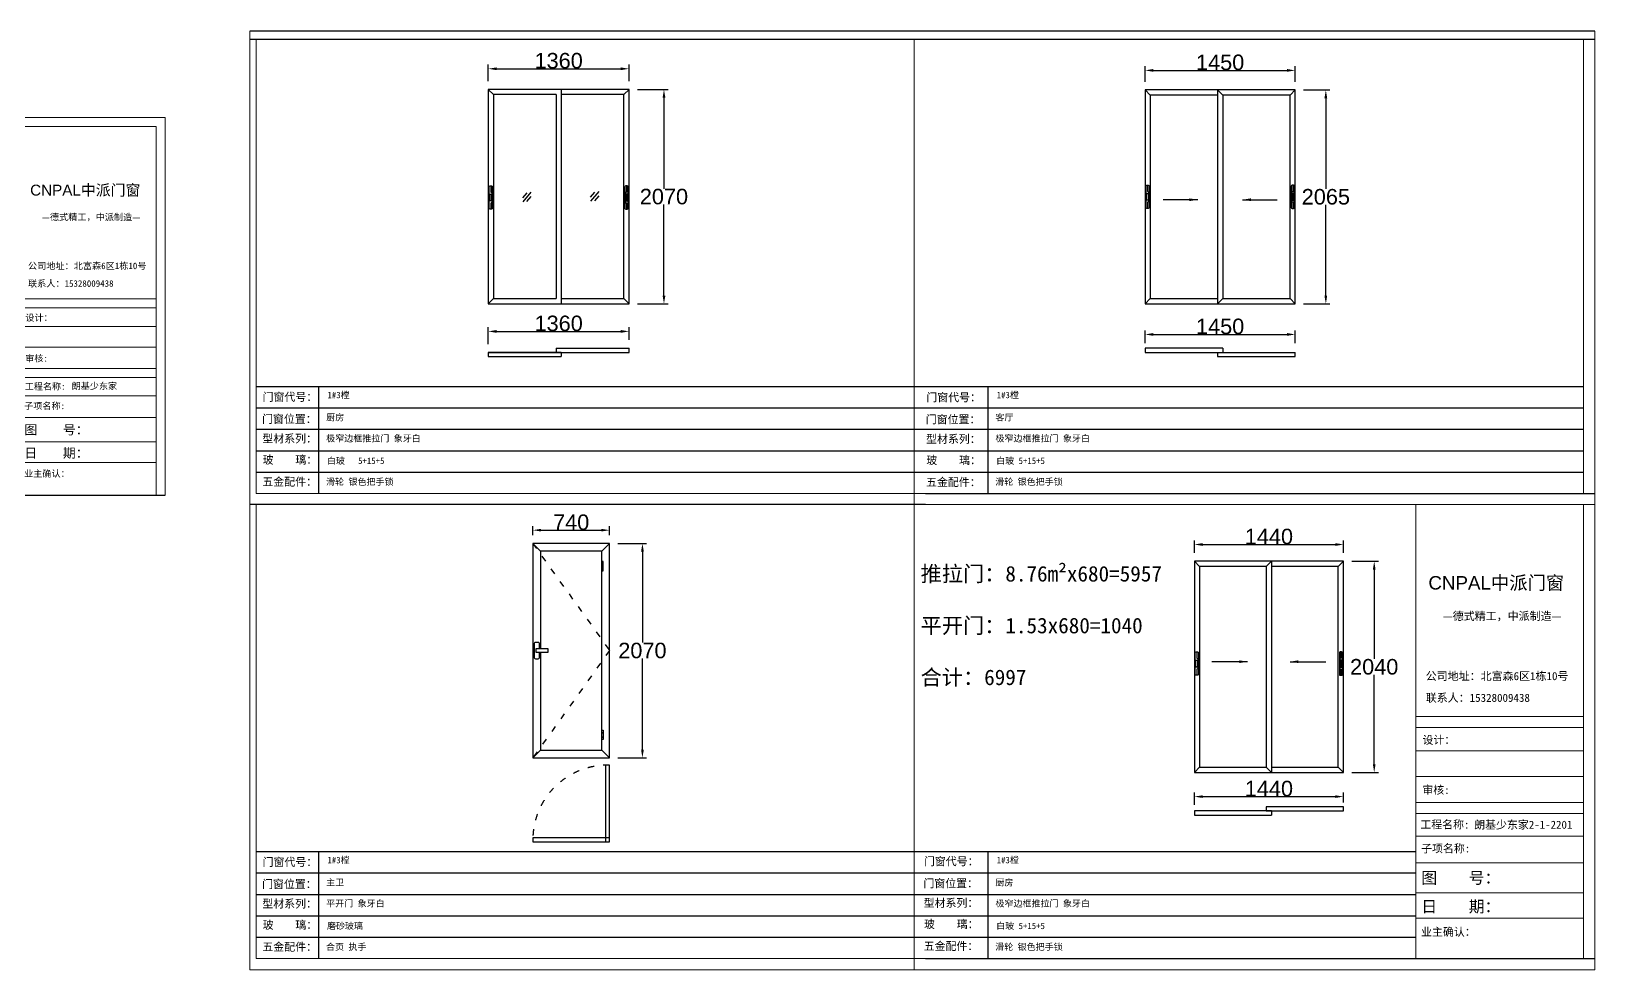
# Model space of a CAD drawing. Header units: inches. Extents: x -138455 to 599497, y -747149 to 13167.
# Drawn here: x 46532 to 61633, y -11053 to -1990 of the extents above; entities that cross this region are included whole.
import ezdxf

# ---------------------------------------------------------------- set-up
doc = ezdxf.new("R2010")
doc.units = ezdxf.units.IN
doc.header["$MEASUREMENT"] = 0
doc.header["$PDMODE"] = 35
doc.header["$PDSIZE"] = -3
doc.linetypes.add('ACAD_ISO03W100', pattern=[30, 12, -18])
doc.layers.add('0 @ 1', color=7, linetype='Continuous')
doc.styles.add('Annotative', font='arialbd.ttf')
doc.styles.add('MtXpl_', font='')
doc.styles.get("Standard").update_dxf_attribs({"font": 'arial.ttf'})
doc.styles.get('MtXpl_').set_extended_font_data('SimSun')
doc.dimstyles.get("Standard").update_dxf_attribs({"dimtxt": 80, "dimasz": 70, "dimexe": 40, "dimexo": 80, "dimgap": 0, "dimtad": 1, "dimtih": 1, "dimtoh": 1, "dimdec": 0, "dimzin": 0, "dimdsep": 46, "dimtxsty": 'Standard', "dimcen": 0.09, "dimadec": 0, "dimazin": 0, "dimtfac": 1, "dimtdec": 0, "dimtofl": 0, "dimtmove": 0, "dimatfit": 3, "dimfxl": 0, "dimtolj": 1, "dimtzin": 0, "dimarcsym": 0})

# ---------------------------------------------------------------- blocks, each defined once
blk = doc.blocks.new('*D47')
at = {"color": 0, "lineweight": -2, "transparency": 16777216}
for p, q in [((41751, 843), (41564, 843)), ((41604, 763), (41604, -126)), ((41604, -1127), (41604, -239)), ((41751, -1207), (41564, -1207))]:
    blk.add_line(p, q, dxfattribs=at)
at = {"color": 0, "transparency": 16777216}
for points in [[(41591, 763), (41618, 763), (41604, 843)], [(41591, -1127), (41618, -1127), (41604, -1207)]]:
    blk.add_solid(points, dxfattribs=at)
at = {"layer": 'Defpoints', "color": 0, "transparency": 16777216}
for p in [(41831, 843), (41604, -1207), (41831, -1207)]:
    blk.add_point(p, dxfattribs=at)
at = {"color": 0, "transparency": 16777216, "insert": (41604, -182), "char_height": 110, "attachment_point": 5}
blk.add_mtext('\\A1;2050', dxfattribs=at)
blk = doc.blocks.new('*D48')
at = {"color": 0, "lineweight": -2, "transparency": 16777216}
for p, q in [((41831, 923), (41831, 1088)), ((42581, 923), (42581, 1088)), ((41911, 1048), (42501, 1048))]:
    blk.add_line(p, q, dxfattribs=at)
at = {"color": 0, "transparency": 16777216}
for points in [[(41911, 1061), (41911, 1035), (41831, 1048)], [(42501, 1061), (42501, 1035), (42581, 1048)]]:
    blk.add_solid(points, dxfattribs=at)
at = {"layer": 'Defpoints', "color": 0, "transparency": 16777216}
for p in [(42581, 1048), (41831, 843), (42581, 843)]:
    blk.add_point(p, dxfattribs=at)
at = {"color": 0, "transparency": 16777216, "insert": (42206, 1104), "char_height": 110, "attachment_point": 5}
blk.add_mtext('\\A1;750', dxfattribs=at)
blk = doc.blocks.new('*D611')
at = {"color": 0, "lineweight": -2, "transparency": 16777216}
for p, q in [((57290, -2477), (57290, -2328)), ((57370, -2368), (58660, -2368)), ((58740, -2477), (58740, -2328))]:
    blk.add_line(p, q, dxfattribs=at)
at = {"color": 0, "transparency": 16777216}
for points in [[(57370, -2354), (57370, -2381), (57290, -2368)], [(58660, -2354), (58660, -2381), (58740, -2368)]]:
    blk.add_solid(points, dxfattribs=at)
at = {"layer": 'Defpoints', "color": 0, "transparency": 16777216}
for p in [(58740, -2368), (57290, -2557), (58740, -2557)]:
    blk.add_point(p, dxfattribs=at)
at = {"color": 0, "transparency": 16777216, "insert": (58015, -2291), "char_height": 150, "attachment_point": 5}
blk.add_mtext('\\A1;1450', dxfattribs=at)
blk = doc.blocks.new('*D612')
at = {"color": 0, "lineweight": -2, "transparency": 16777216}
for p, q in [((58820, -2557), (59076, -2557)), ((59036, -2637), (59036, -3512)), ((59036, -4542), (59036, -3666)), ((58820, -4622), (59076, -4622))]:
    blk.add_line(p, q, dxfattribs=at)
at = {"color": 0, "transparency": 16777216}
for points in [[(59022, -2637), (59049, -2637), (59036, -2557)], [(59022, -4542), (59049, -4542), (59036, -4622)]]:
    blk.add_solid(points, dxfattribs=at)
at = {"layer": 'Defpoints', "color": 0, "transparency": 16777216}
for p in [(58740, -2557), (58740, -4622), (59036, -4622)]:
    blk.add_point(p, dxfattribs=at)
at = {"color": 0, "transparency": 16777216, "insert": (59036, -3589), "char_height": 150, "attachment_point": 5}
blk.add_mtext('\\A1;2065', dxfattribs=at)
blk = doc.blocks.new('123a')
for p, q in [((198466, -5151), (198466, -5360)), ((198471, -5213), (198471, -5298)), ((198488, -5143), (198474, -5143)), ((198476, -5223), (198476, -5288)), ((198491, -5223), (198476, -5223)), ((198481, -5143), (198481, -5203)), ((198491, -5288), (198491, -5223)), ((198496, -5360), (198496, -5151)), ((198474, -5368), (198488, -5368)), ((198476, -5288), (198491, -5288)), ((198481, -5308), (198481, -5368))]:
    blk.add_line(p, q)
for centre, radius, start, end in [((198474, -5151), 8, 90, 180), ((198481, -5213), 10, 90, 180), ((198483, -5216), 10.4, 224.0777, 315.9223), ((198483, -5295), 10.4, 44.0777, 135.9223), ((198488, -5151), 8, 0, 90), ((198474, -5360), 8, 180, 270), ((198481, -5298), 10, 180, 270), ((198488, -5360), 8, 270, 0)]:
    blk.add_arc(centre, radius, start, end)
blk = doc.blocks.new('*D613')
at = {"color": 0, "lineweight": -2, "transparency": 16777216}
for p, q in [((57766, -7028), (57766, -6906)), ((57846, -6946), (59126, -6946)), ((59206, -7028), (59206, -6906))]:
    blk.add_line(p, q, dxfattribs=at)
at = {"color": 0, "transparency": 16777216}
for points in [[(57846, -6933), (57846, -6960), (57766, -6946)], [(59126, -6933), (59126, -6960), (59206, -6946)]]:
    blk.add_solid(points, dxfattribs=at)
at = {"layer": 'Defpoints', "color": 0, "transparency": 16777216}
for p in [(59206, -6946), (57766, -7108), (59206, -7108)]:
    blk.add_point(p, dxfattribs=at)
at = {"color": 0, "transparency": 16777216, "insert": (58486, -6870), "char_height": 150, "attachment_point": 5}
blk.add_mtext('\\A1;1440', dxfattribs=at)
blk = doc.blocks.new('*D614')
at = {"color": 0, "lineweight": -2, "transparency": 16777216}
for p, q in [((59286, -7108), (59543, -7108)), ((59503, -7188), (59503, -8051)), ((59503, -9068), (59503, -8205)), ((59286, -9148), (59543, -9148))]:
    blk.add_line(p, q, dxfattribs=at)
at = {"color": 0, "transparency": 16777216}
for points in [[(59490, -7188), (59516, -7188), (59503, -7108)], [(59490, -9068), (59516, -9068), (59503, -9148)]]:
    blk.add_solid(points, dxfattribs=at)
at = {"layer": 'Defpoints', "color": 0, "transparency": 16777216}
for p in [(59206, -7108), (59206, -9148), (59503, -9148)]:
    blk.add_point(p, dxfattribs=at)
at = {"color": 0, "transparency": 16777216, "insert": (59503, -8128), "char_height": 150, "attachment_point": 5}
blk.add_mtext('\\A1;2040', dxfattribs=at)
blk = doc.blocks.new('23zdsa')
for p, q in [((141281, -2940), (141266, -2940)), ((141266, -2940), (141266, -3030)), ((141281, -2960), (141266, -2960)), ((141281, -2965), (141266, -2965)), ((141266, -3005), (141281, -3005)), ((141266, -3010), (141281, -3010)), ((141281, -3030), (141281, -2940)), ((141266, -3030), (141281, -3030))]:
    blk.add_line(p, q)
blk = doc.blocks.new('*D615')
at = {"color": 0, "lineweight": -2, "transparency": 16777216}
for p, q in [((52197, -6936), (52475, -6936)), ((52435, -7016), (52435, -7894)), ((52435, -8926), (52435, -8047)), ((52197, -9006), (52475, -9006))]:
    blk.add_line(p, q, dxfattribs=at)
at = {"color": 0, "transparency": 16777216}
for points in [[(52422, -7016), (52449, -7016), (52435, -6936)], [(52422, -8926), (52449, -8926), (52435, -9006)]]:
    blk.add_solid(points, dxfattribs=at)
at = {"layer": 'Defpoints', "color": 0, "transparency": 16777216}
for p in [(52117, -6936), (52117, -9006), (52435, -9006)]:
    blk.add_point(p, dxfattribs=at)
at = {"color": 0, "transparency": 16777216, "insert": (52435, -7971), "char_height": 150, "attachment_point": 5}
blk.add_mtext('\\A1;2070', dxfattribs=at)
blk = doc.blocks.new('123as')
at = {"color": 0}
for p, q in [((90189, 51387), (90252, 51462)), ((90194, 51330), (90312, 51470)), ((90251, 51335), (90314, 51410))]:
    blk.add_line(p, q, dxfattribs=at)
blk = doc.blocks.new('*D607')
at = {"color": 0, "lineweight": -2, "transparency": 16777216}
for p, q in [((50946, -2472), (50946, -2312)), ((51026, -2352), (52226, -2352)), ((52306, -2472), (52306, -2312))]:
    blk.add_line(p, q, dxfattribs=at)
at = {"color": 0, "transparency": 16777216}
for points in [[(51026, -2339), (51026, -2365), (50946, -2352)], [(52226, -2339), (52226, -2365), (52306, -2352)]]:
    blk.add_solid(points, dxfattribs=at)
at = {"layer": 'Defpoints', "color": 0, "transparency": 16777216}
for p in [(52306, -2352), (50946, -2552), (52306, -2552)]:
    blk.add_point(p, dxfattribs=at)
at = {"color": 0, "transparency": 16777216, "insert": (51626, -2275), "char_height": 150, "attachment_point": 5}
blk.add_mtext('\\A1;1360', dxfattribs=at)
blk = doc.blocks.new('*D608')
at = {"color": 0, "lineweight": -2, "transparency": 16777216}
for p, q in [((52386, -2552), (52683, -2552)), ((52643, -2632), (52643, -3510)), ((52643, -4542), (52643, -3663)), ((52386, -4622), (52683, -4622))]:
    blk.add_line(p, q, dxfattribs=at)
at = {"color": 0, "transparency": 16777216}
for points in [[(52630, -2632), (52657, -2632), (52643, -2552)], [(52630, -4542), (52657, -4542), (52643, -4622)]]:
    blk.add_solid(points, dxfattribs=at)
at = {"layer": 'Defpoints', "color": 0, "transparency": 16777216}
for p in [(52306, -2552), (52306, -4622), (52643, -4622)]:
    blk.add_point(p, dxfattribs=at)
at = {"color": 0, "transparency": 16777216, "insert": (52643, -3587), "char_height": 150, "attachment_point": 5}
blk.add_mtext('\\A1;2070', dxfattribs=at)
blk = doc.blocks.new('*D609')
at = {"color": 0, "lineweight": -2, "transparency": 16777216}
for p, q in [((57766, -9459), (57766, -9341)), ((59206, -9439), (59206, -9341)), ((57846, -9381), (59126, -9381))]:
    blk.add_line(p, q, dxfattribs=at)
at = {"color": 0, "transparency": 16777216}
for points in [[(57846, -9368), (57846, -9394), (57766, -9381)], [(59126, -9368), (59126, -9394), (59206, -9381)]]:
    blk.add_solid(points, dxfattribs=at)
at = {"layer": 'Defpoints', "color": 0, "transparency": 16777216}
for p in [(59206, -9381), (57766, -9539), (59206, -9519)]:
    blk.add_point(p, dxfattribs=at)
at = {"color": 0, "transparency": 16777216, "insert": (58486, -9304), "char_height": 150, "attachment_point": 5}
blk.add_mtext('\\A1;1440', dxfattribs=at)
blk = doc.blocks.new('*D610')
at = {"color": 0, "lineweight": -2, "transparency": 16777216}
for p, q in [((57290, -5002), (57290, -4878)), ((57370, -4918), (58660, -4918)), ((58740, -5002), (58740, -4878))]:
    blk.add_line(p, q, dxfattribs=at)
at = {"color": 0, "transparency": 16777216}
for points in [[(57370, -4904), (57370, -4931), (57290, -4918)], [(58660, -4904), (58660, -4931), (58740, -4918)]]:
    blk.add_solid(points, dxfattribs=at)
at = {"layer": 'Defpoints', "color": 0, "transparency": 16777216}
for p in [(58740, -4918), (57290, -5082), (58740, -5082)]:
    blk.add_point(p, dxfattribs=at)
at = {"color": 0, "transparency": 16777216, "insert": (58015, -4841), "char_height": 150, "attachment_point": 5}
blk.add_mtext('\\A1;1450', dxfattribs=at)
blk = doc.blocks.new('*D616')
at = {"color": 0, "lineweight": -2, "transparency": 16777216}
for p, q in [((50946, -5011), (50946, -4848)), ((51026, -4888), (52226, -4888)), ((52306, -4971), (52306, -4848))]:
    blk.add_line(p, q, dxfattribs=at)
at = {"color": 0, "transparency": 16777216}
for points in [[(51026, -4875), (51026, -4902), (50946, -4888)], [(52226, -4875), (52226, -4902), (52306, -4888)]]:
    blk.add_solid(points, dxfattribs=at)
at = {"layer": 'Defpoints', "color": 0, "transparency": 16777216}
for p in [(52306, -4888), (50946, -5091), (52306, -5051)]:
    blk.add_point(p, dxfattribs=at)
at = {"color": 0, "transparency": 16777216, "insert": (51626, -4812), "char_height": 150, "attachment_point": 5}
blk.add_mtext('\\A1;1360', dxfattribs=at)
blk = doc.blocks.new('*D617')
at = {"color": 0, "lineweight": -2, "transparency": 16777216}
for p, q in [((51377, -6856), (51377, -6768)), ((52117, -6856), (52117, -6768)), ((51457, -6808), (52037, -6808))]:
    blk.add_line(p, q, dxfattribs=at)
at = {"color": 0, "transparency": 16777216}
for points in [[(51457, -6795), (51457, -6821), (51377, -6808)], [(52037, -6795), (52037, -6821), (52117, -6808)]]:
    blk.add_solid(points, dxfattribs=at)
at = {"layer": 'Defpoints', "color": 0, "transparency": 16777216}
for p in [(51377, -6936), (52117, -6808), (52117, -6936)]:
    blk.add_point(p, dxfattribs=at)
at = {"color": 0, "transparency": 16777216, "insert": (51747, -6732), "char_height": 150, "attachment_point": 5}
blk.add_mtext('\\A1;740', dxfattribs=at)
blk = doc.blocks.new('hh1xz')
at = {"lineweight": 5}
for p, q in [((40270.8, 1396.5), (45594.7, 1396.5)), ((45594.7, 1396.5), (45594.7, -2250.9)), ((40345.5, 1308.8), (45507, 1308.8)), ((44191.2, 1308.8), (44191.2, -2250.9)), ((45507, 1308.8), (45507, -2250.9)), ((44191.2, -352.4), (45507, -352.4)), ((44191.2, -440.1), (45507, -440.1)), ((44191.2, -621), (45507, -621)), ((44191.2, -822.1), (45507, -822.1)), ((44191.2, -1026.5), (45507, -1026.5)), ((44191.2, -1114.2), (45507, -1114.2)), ((44191.2, -1291.6), (45507, -1291.6)), ((44191.2, -1499.5), (45507, -1499.5)), ((44191.2, -1735.6), (45507, -1735.6)), ((44191.2, -1934.6), (45507, -1934.6))]:
    blk.add_line(p, q, dxfattribs=at)
for p, q in [((40270.8, 1396.5), (40270.8, -2250.9)), ((40345.5, 1308.8), (40345.5, -2250.9)), ((41890.7, 782.6), (41875.7, 797.6)), ((42145.7, 782.6), (42160.7, 797.6)), ((42205.7, 842.6), (42205.7, -1207.4)), ((42265.7, 782.6), (42250.7, 797.6)), ((42520.7, 782.6), (42535.7, 797.6)), ((42053.5, -207.1), (41973.8, -143.7)), ((42168.9, -135.8), (42168.9, -228.7)), ((42173.3, -135.5), (42173.3, -229.4)), ((42173.3, -135.5), (42193, -135.5)), ((42193, -229.4), (42193, -135.5)), ((42196.9, -228.7), (42196.9, -135.8)), ((42437.5, -207.1), (42357.8, -143.7)), ((42016.5, -200.1), (41988.5, -177.3)), ((42046.4, -177.3), (42017.7, -155.7)), ((42173.3, -229.4), (42193, -229.4)), ((42400.5, -200.1), (42372.5, -177.3)), ((42430.4, -177.3), (42401.8, -155.7)), ((41890.7, -1147.4), (41875.7, -1162.4)), ((42160.7, -1162.4), (42145.7, -1147.4)), ((42250.7, -1162.4), (42265.7, -1147.4)), ((42520.7, -1147.4), (42535.7, -1162.4)), ((40345.5, -1412.2), (44191.2, -1412.2)), ((40835, -1412.2), (40835, -2250.9)), ((40345.5, -1579.9), (44191.2, -1579.9)), ((40345.5, -1747.7), (44191.2, -1747.7)), ((40345.5, -1915.4), (44191.2, -1915.4)), ((40345.5, -2083.2), (44191.2, -2083.2)), ((40270.8, -2250.9), (45594.7, -2250.9))]:
    blk.add_line(p, q)
for points in [[(41830.7, -1207.4), (42580.7, -1207.4), (42580.7, 842.6), (41830.7, 842.6)], [(42145.7, 782.6), (41890.7, 782.6), (41890.7, -1147.4), (42145.7, -1147.4)], [(42265.7, 782.6), (42265.7, -1147.4), (42520.7, -1147.4), (42520.7, 782.6)]]:
    blk.add_lwpolyline(points, close=True)
for points in [[(42160.7, 797.6), (41875.7, 797.6), (41875.7, -1162.4), (42160.7, -1162.4), (42160.7, 797.6)], [(42250.7, -1162.4), (42535.7, -1162.4), (42535.7, 797.6), (42250.7, 797.6), (42250.7, -1162.4)]]:
    blk.add_lwpolyline(points)
for centre, start, end in [((42182.9, -135.8), 90, 180), ((42182.9, -135.8), 0, 90), ((42182.9, -228.7), 180, 270), ((42182.9, -228.7), 270, 0)]:
    blk.add_arc(centre, 14, start, end)
at = {"style": 'MtXpl_'}
for s, height, p in [('中派门窗', 105.26, (44780.5, 643.1)), ('—德式精工，中派制造—', 63.159, (44404.2, 403.4)), ('公司地址：北富森6区1栋10号', 63.159, (44269.2, -67.4)), ('联系人：15328009438', 63.159, (44269.2, -237.8)), ('设计：', 62.77, (44243.8, -567.8)), ('审核:', 62.77, (44242.7, -960.1)), ('工程名称:', 62.77, (44237.6, -1231.5)), ('朗基少东家', 62.77, (44690.6, -1227.5)), ('子项名称:', 62.77, (44232.8, -1419.2)), ('门窗代号：', 62.77, (40395.5, -1525.8)), ('门窗位置：', 62.77, (40391.1, -1698.6)), ('图    号：', 90.95, (44234.7, -1663.5)), ('型材系列：', 62.77, (40393.4, -1852.2)), ('日    期：', 90.95, (44234.7, -1888.1)), ('玻    璃：', 62.77, (40395.9, -2018.7)), ('业主确认：', 62.77, (44232.7, -2073.4)), ('五金配件：', 62.77, (40393.6, -2190.8))]:
    blk.add_text(s, height=height, dxfattribs=at).set_placement(p)
blk.add_text('CNPAL', height=105.26).set_placement((44290.1, 643.1))
at = {"layer": '0 @ 1', "char_height": 50.518, "attachment_point": 1, "style": 'Annotative'}
for s, insert in [('{\\fSimSun|b1|i0|c134|p2;1#1樘}', (40904.4, -1453.4)), ('{\\fSimSun|b1|i0|c134|p2;卫生间门}', (40894.1, -1628.9)), ('{\\fSimSun|b1|i0|c134|p2;白色边框 内右折叠}', (40894.1, -1793.7)), ('{\\fSimSun|b1|i0|c134|p2;单玻磨砂}', (40900.1, -1969.5)), ('{\\fSimSun|b1|i0|c134|p2;锁具银色}', (40892.5, -2133.9))]:
    blk.add_mtext_dynamic_manual_height_columns(s, width=4396.385, gutter_width=903.5, heights=[0], dxfattribs=dict(at, insert=insert))
dim = blk.add_linear_dim(base=(42580.7, 1048), p1=(41830.7, 842.6), p2=(42580.7, 842.6), dimstyle='Standard', override={"dimtxt": 110, "dimasz": 80})
dim.commit()
dim.dimension.update_dxf_attribs({"geometry": '*D48', "text_midpoint": (42205.7, 1104.2)})
dim = blk.add_linear_dim(base=(41604.4, -1207.4), p1=(41830.7, 842.6), p2=(41830.7, -1207.4), angle=90, dimstyle='Standard', override={"dimtxt": 110, "dimasz": 80})
dim.commit()
dim.dimension.update_dxf_attribs({"geometry": '*D47', "text_midpoint": (41604.4, -182.4)})

msp = doc.modelspace()

# ---------------------------------------------------------------- linework, layer by layer
at = {"lineweight": 5}
for p, q in [((48643.8, -1989.9), (48643.8, -6561.3)), ((48705.4, -2069.9), (48705.4, -6453.3)), ((55061.1, -2069.9), (55061.1, -11052.7)), ((61524.9, -2069.9), (61524.9, -6453.3)), ((61632.9, -1989.9), (61632.9, -6561.3)), ((48643.8, -6481.3), (48643.8, -11052.7)), ((48705.4, -6453.3), (55169.1, -6453.3)), ((55061.1, -6453.3), (61632.9, -6453.3)), ((48643.8, -6561.3), (55169.1, -6561.3)), ((48705.4, -6561.3), (48705.4, -10944.7)), ((55107.6, -6561.3), (61524.9, -6561.3)), ((55107.6, -6561.3), (61632.9, -6561.3)), ((55107.6, -6561.3), (61632.9, -6561.3)), ((59904.6, -6561.3), (59904.6, -10944.7)), ((61524.9, -6561.3), (61524.9, -10944.7)), ((61632.9, -6561.3), (61632.9, -11052.7)), ((59904.6, -8606.8), (61524.9, -8606.8)), ((59904.6, -8714.9), (61524.9, -8714.9)), ((59904.6, -8937.6), (61524.9, -8937.6)), ((59904.6, -9185.3), (61524.9, -9185.3)), ((59904.6, -9436.9), (61524.9, -9436.9)), ((59904.6, -9544.9), (61524.9, -9544.9)), ((59904.6, -9763.4), (61524.9, -9763.4)), ((59904.6, -10019.5), (61524.9, -10019.5)), ((59904.6, -10310.2), (61524.9, -10310.2)), ((59904.6, -10555.1), (61524.9, -10555.1)), ((48705.4, -10944.7), (55169.1, -10944.7)), ((55061.1, -10944.7), (61632.9, -10944.7)), ((48643.8, -11052.7), (55169.1, -11052.7)), ((55061.1, -11052.7), (61632.9, -11052.7)), ((55107.6, -11052.7), (61632.9, -11052.7)), ((55107.6, -11052.7), (61524.9, -11052.7))]:
    msp.add_line(p, q, dxfattribs=at)
for p, q in [((55169.1, -1989.9), (48643.8, -1989.9)), ((55169.1, -2069.9), (48643.8, -2069.9)), ((61632.9, -1989.9), (55107.6, -1989.9)), ((61632.9, -2069.9), (55107.6, -2069.9)), ((50995.9, -2601.5), (50945.9, -2551.5)), ((51650.9, -2551.5), (51650.9, -4621.5)), ((52255.9, -2601.5), (52305.9, -2551.5)), ((57340.1, -2606.5), (57290.1, -2556.5)), ((57990.1, -2556.5), (57990.1, -4621.5)), ((58040.1, -2606.5), (57990.1, -2556.5)), ((58690.1, -2606.5), (58740.1, -2556.5)), ((51600.9, -2601.5), (51600.9, -4571.5)), ((58040.1, -2606.5), (58040.1, -4571.5)), ((50945.9, -4621.5), (50995.9, -4571.5)), ((52255.9, -4571.5), (52305.9, -4621.5)), ((57340.1, -4571.5), (57290.1, -4621.5)), ((58040.1, -4571.5), (57990.1, -4621.5)), ((58690.1, -4571.5), (58740.1, -4621.5)), ((50945.9, -5090.7), (52305.9, -5090.7)), ((51650.9, -5090.7), (50945.9, -5090.7)), ((50945.9, -5090.7), (50945.9, -5130.7)), ((50945.9, -5130.7), (51650.9, -5130.7)), ((51600.9, -5050.7), (52305.9, -5050.7)), ((51600.9, -5050.7), (51600.9, -5090.7)), ((51650.9, -5090.7), (51650.9, -5130.7)), ((52305.9, -5090.7), (52305.9, -5050.7)), ((58040.1, -5050.7), (57290.1, -5050.7)), ((57290.1, -5050.7), (57290.1, -5090.7)), ((57290.1, -5090.7), (58740.1, -5090.7)), ((57990.1, -5090.7), (57990.1, -5130.7)), ((57990.1, -5130.7), (58740.1, -5130.7)), ((58040.1, -5050.7), (58040.1, -5090.7)), ((58740.1, -5130.7), (58740.1, -5090.7)), ((48705.4, -5420.5), (55061.1, -5420.5)), ((49308.1, -5420.5), (49308.1, -6453.3)), ((55061.1, -5420.5), (61524.9, -5420.5)), ((55771.8, -5420.5), (55771.8, -6453.3)), ((48705.4, -5627.1), (55061.1, -5627.1)), ((55061.1, -5627.1), (61524.9, -5627.1)), ((48705.4, -5833.6), (55061.1, -5833.6)), ((55061.1, -5833.6), (61524.9, -5833.6)), ((48705.4, -6040.2), (55061.1, -6040.2)), ((55061.1, -6040.2), (61524.9, -6040.2)), ((48705.4, -6246.7), (55061.1, -6246.7)), ((55061.1, -6246.7), (61524.9, -6246.7)), ((55169.1, -6453.3), (61632.9, -6453.3)), ((55169.1, -6561.3), (48643.8, -6561.3)), ((51452, -7010.9), (51377, -6935.9)), ((52042, -7010.9), (52117, -6935.9)), ((52042, -7010.9), (51452, -7010.9)), ((51452, -7010.9), (51452, -7951.3)), ((52042, -8930.9), (52042, -7010.9)), ((57815.7, -7158.1), (57765.7, -7108.1)), ((58460.7, -7158.1), (58510.7, -7108.1)), ((58460.7, -7158.1), (58460.7, -9098.1)), ((58510.7, -7108.1), (58510.7, -9148.1)), ((59155.7, -7158.1), (59205.7, -7108.1)), ((51452, -7990.4), (51452, -8930.9)), ((51452, -8930.9), (51377, -9005.9)), ((51452, -8930.9), (52042, -8930.9)), ((52042, -8930.9), (52117, -9005.9)), ((57815.7, -9098.1), (57765.7, -9148.1)), ((58460.7, -9098.1), (58510.7, -9148.1)), ((59155.7, -9098.1), (59205.7, -9148.1)), ((59205.7, -9478.7), (58460.7, -9478.7)), ((58460.7, -9478.7), (58460.7, -9518.7)), ((59205.7, -9518.7), (59205.7, -9478.7)), ((58510.7, -9518.7), (57765.7, -9518.7)), ((57765.7, -9518.7), (57765.7, -9558.7)), ((57765.7, -9558.7), (58510.7, -9558.7)), ((58460.7, -9518.7), (59205.7, -9518.7)), ((58510.7, -9518.7), (58510.7, -9558.7)), ((48705.4, -9911.9), (55061.1, -9911.9)), ((49308.1, -9911.9), (49308.1, -10944.7)), ((55061.1, -9911.9), (59904.6, -9911.9)), ((55771.8, -9911.9), (55771.8, -10944.7)), ((48705.4, -10118.5), (55061.1, -10118.5)), ((55061.1, -10118.5), (59904.6, -10118.5)), ((48705.4, -10325), (55061.1, -10325)), ((55061.1, -10325), (59904.6, -10325)), ((48705.4, -10531.6), (55061.1, -10531.6)), ((55061.1, -10531.6), (59904.6, -10531.6)), ((48705.4, -10738.2), (55061.1, -10738.2)), ((55061.1, -10738.2), (59904.6, -10738.2)), ((55169.1, -10944.7), (61632.9, -10944.7))]:
    msp.add_line(p, q)
for points in [[(50945.9, -4621.5), (52305.9, -4621.5), (52305.9, -2551.5), (50945.9, -2551.5)], [(57290.1, -4621.5), (58740.1, -4621.5), (58740.1, -2556.5), (57290.1, -2556.5)], [(51377, -9005.9), (52117, -9005.9), (52117, -6935.9), (51377, -6935.9)], [(57765.7, -9148.1), (59205.7, -9148.1), (59205.7, -7108.1), (57765.7, -7108.1)], [(51407.6, -7951.3), (51522.9, -7951.3), (51522.9, -7990.4), (51407.6, -7990.4)], [(52117, -9817.7), (52117, -9077.7), (52077, -9077.7), (52077, -9817.7)], [(51377, -9817.7), (52117, -9817.7), (52117, -9777.7), (51377, -9777.7)]]:
    msp.add_lwpolyline(points, close=True)
for points in [[(51600.9, -2601.5), (50995.9, -2601.5), (50995.9, -4571.5), (51600.9, -4571.5)], [(51650.9, -4571.5), (52255.9, -4571.5), (52255.9, -2601.5), (51650.9, -2601.5)], [(57990.1, -2606.5), (57340.1, -2606.5), (57340.1, -4571.5), (57990.1, -4571.5)], [(58040.1, -4571.5), (58690.1, -4571.5), (58690.1, -2606.5), (58040.1, -2606.5)], [(58460.7, -7158.1), (57815.7, -7158.1), (57815.7, -9098.1), (58460.7, -9098.1)], [(58510.7, -9098.1), (59155.7, -9098.1), (59155.7, -7158.1), (58510.7, -7158.1)]]:
    msp.add_lwpolyline(points)
at = {"linetype": 'ACAD_ISO03W100', "ltscale": 5}
msp.add_lwpolyline([(51377, -6935.9), (52117, -7970.9), (51377, -9005.9)], dxfattribs=at)
msp.add_lwpolyline([(51442.2, -7951.3), (51442.2, -7906.1, 0.4142136), (51428.2, -7892.1), (51402.9, -7892.1, 0.4142136), (51388.9, -7906.1), (51388.9, -8035.6, 0.4142136), (51402.9, -8049.6), (51428.2, -8049.6, 0.4142136), (51442.2, -8035.6), (51442.2, -7990.4)], format="xyb")
msp.add_arc((52097, -9797.7), 720.3, 88.40886, 178.40886, dxfattribs=at)

# ---------------------------------------------------------------- block references
for name, p in [('hh1xz', (2231.3, -4219.8)), ('123a', (-146199.4, 1659.7)), ('123a', (-139765, 1666.7)), ('123a', (-139299.6, -2841.3))]:
    msp.add_blockref(name, p)
at = {"xscale": -1}
for name, p in [('123a', (249451.1, 1659.7)), ('123a', (255795.3, 1666.7)), ('123a', (256271, -2841.3)), ('23zdsa', (193322.7, -5800.6))]:
    msp.add_blockref(name, p, dxfattribs=at)
at = {"xscale": 0.6684526412304121, "yscale": 0.6684526412304121, "zscale": 0.6684526412304121}
for p in [(-9008.5, -37949.2), (-8352.8, -37943.2)]:
    msp.add_blockref('123as', p, dxfattribs=at)
at = {"rotation": 180}
msp.add_blockref('23zdsa', (193322.7, -10141.1), dxfattribs=at)

# ---------------------------------------------------------------- texts
at = {"style": 'MtXpl_'}
for s, height, p in [('门窗代号：', 77.29, (48766.9, -5560.3)), ('门窗代号：', 77.29, (55177.3, -5564)), ('门窗位置：', 77.29, (48761.5, -5773.1)), ('门窗位置：', 77.29, (55171.9, -5776.8)), ('型材系列：', 77.29, (48764.3, -5962.3)), ('型材系列：', 77.29, (55174.7, -5966)), ('玻    璃：', 77.29, (48767.3, -6167.4)), ('玻    璃：', 77.29, (55177.7, -6171.1)), ('五金配件：', 77.29, (48764.5, -6379.2)), ('五金配件：', 77.29, (55174.9, -6382.9)), ('中派门窗', 129.62, (60630.3, -7381.1)), ('—德式精工，中派制造—', 77.773, (60166.9, -7676.2)), ('公司地址：北富森6区1栋10号', 77.773, (60000.6, -8256)), ('联系人：15328009438', 77.773, (60000.6, -8465.7)), ('设计：', 77.29, (59969.4, -8872.1)), ('审核:', 77.29, (59968, -9355.2)), ('工程名称:', 77.29, (59948.6, -9689.4)), ('朗基少东家2-1-2201', 77.291, (60469.1, -9691.1)), ('门窗代号：', 77.29, (48766.9, -10051.8)), ('门窗代号：', 77.29, (55154.4, -10044.7)), ('子项名称:', 77.29, (59955.9, -9920.5)), ('图    号：', 111.99, (59958.2, -10221.4)), ('门窗位置：', 77.29, (48761.5, -10264.6)), ('门窗位置：', 77.29, (55149, -10257.5)), ('型材系列：', 77.29, (48764.3, -10453.7)), ('型材系列：', 77.29, (55151.8, -10446.7)), ('日    期：', 111.99, (59958.2, -10498)), ('玻    璃：', 77.29, (48767.3, -10658.8)), ('玻    璃：', 77.29, (55154.8, -10651.8)), ('业主确认：', 77.29, (59955.8, -10726.1)), ('五金配件：', 77.29, (48764.5, -10870.7)), ('五金配件：', 77.29, (55152, -10863.6))]:
    msp.add_text(s, height=height, dxfattribs=at).set_placement(p)
msp.add_text('CNPAL', height=129.62).set_placement((60026.4, -7381.1))
at = {"layer": '0 @ 1', "attachment_point": 1, "style": 'Annotative'}
for s, insert, char_height in [('{\\fSimSun|b1|i0|c134|p2;1#3樘}', (49393.5, -5471.3), 62.207), ('{\\fSimSun|b1|i0|c134|p2;1#3樘}', (55857.3, -5471.3), 62.207), ('{\\fSimSun|b1|i0|c134|p2;厨房}', (49380.8, -5687.4), 62.207), ('{\\fSimSun|b1|i0|c134|p2;客厅}', (55844.6, -5687.4), 62.207), ('{\\fSimSun|b1|i0|c134|p2;极窄边框推拉门 象牙白}', (49380.8, -5890.3), 62.207), ('{\\fSimSun|b1|i0|c134|p2;极窄边框推拉门 象牙白}', (55844.6, -5890.3), 62.207), ('{\\fSimSun|b1|i0|c134|p2;白玻   5+15+5}', (49388.2, -6106.8), 62.207), ('{\\fSimSun|b1|i0|c134|p2;白玻 5+15+5}', (55852, -6106.8), 62.207), ('{\\fSimSun|b1|i0|c134|p2;滑轮 银色把手锁}', (49378.9, -6309.1), 62.207), ('{\\fSimSun|b1|i0|c134|p2;滑轮 银色把手锁}', (55842.6, -6309.1), 62.207), ('{\\fSimSun|b0|i0|c134|p2;推拉门：8.76m²x680=5957\\P\\P平开门：1.53x680=1040\\P\\P合计：6997}', (55122.1, -7153.7), 150), ('{\\fSimSun|b1|i0|c134|p2;1#3樘}', (49393.5, -9962.7), 62.207), ('{\\fSimSun|b1|i0|c134|p2;1#3樘}', (55857.3, -9962.7), 62.207), ('{\\fSimSun|b1|i0|c134|p2;主卫}', (49380.8, -10178.8), 62.207), ('{\\fSimSun|b1|i0|c134|p2;厨房}', (55844.6, -10178.8), 62.207), ('{\\fSimSun|b1|i0|c134|p2;平开门 象牙白}', (49380.8, -10381.7), 62.207), ('{\\fSimSun|b1|i0|c134|p2;极窄边框推拉门 象牙白}', (55844.6, -10381.7), 62.207), ('{\\fSimSun|b1|i0|c134|p2;磨砂玻璃}', (49388.2, -10598.2), 62.207), ('{\\fSimSun|b1|i0|c134|p2;白玻 5+15+5}', (55852, -10598.2), 62.207), ('{\\fSimSun|b1|i0|c134|p2;合页 执手}', (49378.9, -10800.6), 62.207), ('{\\fSimSun|b1|i0|c134|p2;滑轮 银色把手锁}', (55842.6, -10800.6), 62.207)]:
    msp.add_mtext_dynamic_manual_height_columns(s, width=4396.385, gutter_width=903.5, heights=[0], dxfattribs=dict(at, insert=insert, char_height=char_height))

# ---------------------------------------------------------------- dimensions: what is measured, and where the dimension line sits
for base, p1, p2, picture, middle in [((52305.9, -2351.9), (50945.9, -2551.5), (52305.9, -2551.5), '*D607', (51625.9, -2275.3)), ((58740.1, -2367.5), (57290.1, -2556.5), (58740.1, -2556.5), '*D611', (58015.1, -2291)), ((52305.9, -4888.3), (50945.9, -5090.7), (52305.9, -5050.7), '*D616', (51625.9, -4811.7)), ((58740.1, -4917.6), (57290.1, -5081.5), (58740.1, -5081.5), '*D610', (58015.1, -4841)), ((52117, -6808.1), (51377, -6935.9), (52117, -6935.9), '*D617', (51747, -6731.6)), ((59205.7, -6946.2), (57765.7, -7108.1), (59205.7, -7108.1), '*D613', (58485.7, -6869.6)), ((59205.7, -9380.8), (57765.7, -9538.7), (59205.7, -9518.7), '*D609', (58485.7, -9304.3))]:
    dim = msp.add_linear_dim(base=base, p1=p1, p2=p2, dimstyle='Standard', override={"dimtxt": 150, "dimasz": 80})
    dim.commit()
    dim.dimension.update_dxf_attribs({"geometry": picture, "text_midpoint": middle})
for base, p1, p2, picture, middle in [((52643.2, -4621.5), (52305.9, -2551.5), (52305.9, -4621.5), '*D608', (52643.2, -3586.5)), ((59035.7, -4621.5), (58740.1, -2556.5), (58740.1, -4621.5), '*D612', (59035.7, -3589)), ((52435.2, -9005.9), (52117, -6935.9), (52117, -9005.9), '*D615', (52435.2, -7970.9)), ((59503.1, -9148.1), (59205.7, -7108.1), (59205.7, -9148.1), '*D614', (59503.1, -8128.1))]:
    dim = msp.add_linear_dim(base=base, p1=p1, p2=p2, angle=90, dimstyle='Standard', override={"dimtxt": 150, "dimasz": 80})
    dim.commit()
    dim.dimension.update_dxf_attribs({"geometry": picture, "text_midpoint": middle})

# ---------------------------------------------------------------- leaders
for points in [[(57798, -3616.8), (57463.4, -3616.8)], [(58232.2, -3616.8), (58566.9, -3616.8)], [(58280.3, -8078), (57935, -8078)], [(58691.1, -8078), (59036.4, -8078)]]:
    msp.add_leader(points, dimstyle='Standard', override={"dimtxt": 150, "dimasz": 80, "dimgap": 0, "dimtad": 0})

doc.saveas('drawing.dxf')
